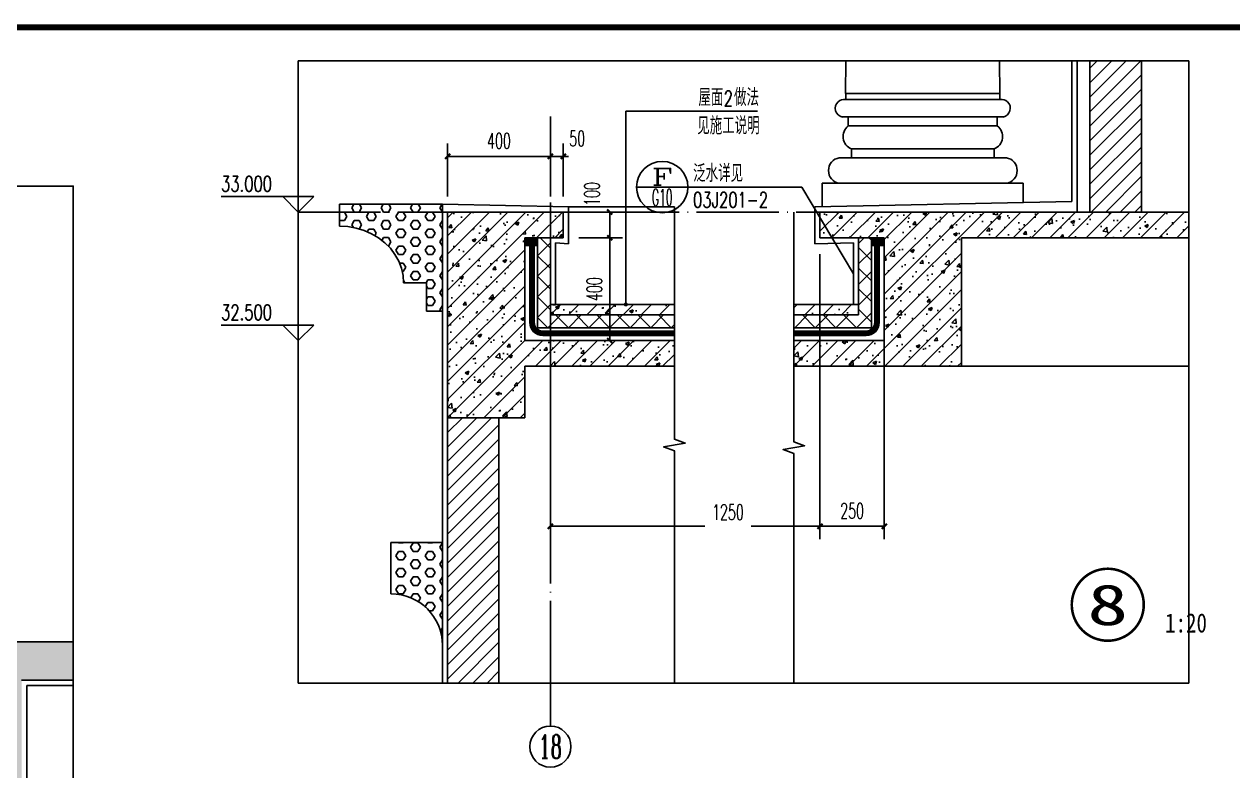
# Model space of a CAD drawing. Extents: x 0 to 125661, y -104936 to 8656.
# Drawn here: x 9695 to 14395, y -14972 to -12068 of the extents above; entities that cross this region are included whole.
import ezdxf
from ezdxf.enums import TextEntityAlignment as Align

# ---------------------------------------------------------------- set-up
doc = ezdxf.new("R2010")
doc.units = 0
doc.header["$LTSCALE"] = 800
doc.header["$MEASUREMENT"] = 0
doc.linetypes.add('DOTE', pattern=[2.42, 2, -0.2, 0.02, -0.2])
doc.linetypes.add('HIDDEN2', pattern=[0.1875, 0.125, -0.0625])
doc.layers.get('0').update_dxf_attribs({"linetype": 'CONTINUOUS'})
doc.layers.get('Defpoints').update_dxf_attribs({"color": 1, "linetype": 'CONTINUOUS'})
for name, color, linetype in [('A-立面看线', 117, 'CONTINUOUS'), ('AXIS', 3, 'CONTINUOUS'), ('AXIS_TEXT', 7, 'CONTINUOUS'), ('DIM_ELEV', 3, 'CONTINUOUS'), ('DIM_IDEN', 3, 'CONTINUOUS'), ('DIM_LEAD', 3, 'CONTINUOUS'), ('DIM_SYMB', 3, 'CONTINUOUS'), ('DOTE', 28, 'CONTINUOUS'), ('PUB_DIM', 3, 'CONTINUOUS'), ('PUB_HATCH', 8, 'CONTINUOUS'), ('PUB_TEXT', 7, 'CONTINUOUS'), ('QIANG', 167, 'CONTINUOUS'), ('WALL', 50, 'CONTINUOUS'), ('图框', 107, 'CONTINUOUS'), ('看线1', 7, 'CONTINUOUS'), ('防水', 249, 'CONTINUOUS'), ('面层', 123, 'CONTINUOUS')]:
    doc.layers.add(name, color=color, linetype=linetype)
doc.styles.add('_TCH_AXIS', font='COMPLEX', dxfattribs={"bigfont": 'GBCBIG'})
doc.styles.add('_TCH_DIM', font='SIMPLEX', dxfattribs={"bigfont": 'GBCBIG'})
doc.styles.add('_TCH_LABEL', font='COMPLEX', dxfattribs={"bigfont": 'GBCBIG'})
doc.styles.add('COMPLEX', font='COMPLEX')
doc.styles.add('DIM_FONT', font='SIMPLEX.shx', dxfattribs={"width": 0.6})
doc.styles.add('ht', font='SIMHEI.TTF')
doc.styles.add('房间名称', font='SIMHEI.TTF', dxfattribs={"width": 0.8})
doc.dimstyles.new('DIMN20', dxfattribs={"dimscale": 0.2, "dimtxt": 300, "dimasz": 100, "dimexe": 250, "dimexo": 300, "dimgap": 150, "dimtad": 1, "dimdec": 0, "dimzin": 0, "dimdsep": 46, "dimtxsty": 'DIM_FONT', "dimblk": 'ARCHTICK', "dimcen": 0.09, "dimclrt": 7, "dimazin": 2, "dimtfac": 1, "dimtdec": 0, "dimtix": 1, "dimtmove": 2, "dimatfit": 3, "dimfxl": 0, "dimtolj": 1, "dimtzin": 0, "dimarcsym": 0})

# ---------------------------------------------------------------- blocks, each defined once
blk = doc.blocks.new('TJAD_TK_A1')
at = {"layer": '图框', "const_width": 1.2}
blk.add_lwpolyline([(1331.38, 940.45), (525.38, 940.45), (525.38, 366.45), (1331.38, 366.45)], close=True, dxfattribs=at)
blk = doc.blocks.new('_ArchTick')
at = {"color": 0, "linetype": 'ByBlock', "const_width": 0.4}
blk.add_lwpolyline([(-0.5, -0.5), (0.5, 0.5)], dxfattribs=at)
blk = doc.blocks.new('*D93')
at = {"layer": 'Defpoints', "color": 0}
for p in [(11791.7, -12798.7), (11972.5, -12798.7), (11791.7, -12898.7)]:
    blk.add_point(p, dxfattribs=at)
at = {"layer": 'PUB_DIM', "color": 0, "lineweight": -2}
for p, q in [((11851.7, -12798.7), (12022.5, -12798.7)), ((11972.5, -12898.7), (11972.5, -12798.7)), ((11851.7, -12898.7), (12022.5, -12898.7))]:
    blk.add_line(p, q, dxfattribs=at)
at = {"layer": 'PUB_DIM', "color": 0, "lineweight": -2, "xscale": 20, "yscale": 20, "zscale": 20}
for p, rotation in [((11972.5, -12798.7), 90), ((11972.5, -12898.7), 270)]:
    blk.add_blockref('_ArchTick', p, dxfattribs=dict(at, rotation=rotation))
at = {"layer": 'PUB_DIM', "color": 7, "insert": (11903.5, -12728.7), "char_height": 60, "attachment_point": 5, "rotation": 90, "style": 'DIM_FONT'}
blk.add_mtext('\\A1;100', dxfattribs=at)
blk = doc.blocks.new('*D94')
at = {"layer": 'Defpoints', "color": 0}
for p in [(11791.7, -12898.7), (11972.5, -12898.7), (11791.7, -13298.7)]:
    blk.add_point(p, dxfattribs=at)
at = {"layer": 'PUB_DIM', "color": 0, "lineweight": -2}
for p, q in [((11851.7, -12898.7), (12022.5, -12898.7)), ((11972.5, -13298.7), (11972.5, -12898.7)), ((11851.7, -13298.7), (12022.5, -13298.7))]:
    blk.add_line(p, q, dxfattribs=at)
at = {"layer": 'PUB_DIM', "color": 0, "lineweight": -2, "xscale": 20, "yscale": 20, "zscale": 20}
for p, rotation in [((11972.5, -12898.7), 90), ((11972.5, -13298.7), 270)]:
    blk.add_blockref('_ArchTick', p, dxfattribs=dict(at, rotation=rotation))
at = {"layer": 'PUB_DIM', "color": 7, "insert": (11912.5, -13098.7), "char_height": 60, "attachment_point": 5, "rotation": 90, "style": 'DIM_FONT'}
blk.add_mtext('\\A1;400', dxfattribs=at)
blk = doc.blocks.new('*D95')
at = {"layer": 'Defpoints', "color": 0}
for p in [(11791.7, -12582.1), (11741.7, -12798.7), (11791.7, -12798.7)]:
    blk.add_point(p, dxfattribs=at)
at = {"layer": 'PUB_DIM', "color": 0, "lineweight": -2}
for p, q in [((11741.7, -12738.7), (11741.7, -12532.1)), ((11791.7, -12738.7), (11791.7, -12532.1)), ((11741.7, -12582.1), (11721.7, -12582.1)), ((11741.7, -12582.1), (11791.7, -12582.1)), ((11791.7, -12582.1), (11811.7, -12582.1))]:
    blk.add_line(p, q, dxfattribs=at)
at = {"layer": 'PUB_DIM', "color": 0, "lineweight": -2, "xscale": 20, "yscale": 20, "zscale": 20}
blk.add_blockref('_ArchTick', (11741.7, -12582.1), dxfattribs=at)
at = {"layer": 'PUB_DIM', "color": 0, "lineweight": -2, "xscale": 20, "yscale": 20, "zscale": 20, "rotation": 180}
blk.add_blockref('_ArchTick', (11791.7, -12582.1), dxfattribs=at)
at = {"layer": 'PUB_DIM', "color": 7, "insert": (11845.7, -12513.1), "char_height": 60, "attachment_point": 5, "style": 'DIM_FONT'}
blk.add_mtext('\\A1;50', dxfattribs=at)
blk = doc.blocks.new('*D96')
at = {"layer": 'Defpoints', "color": 0}
for p in [(11741.7, -12582.1), (11341.7, -12798.7), (11741.7, -12798.7)]:
    blk.add_point(p, dxfattribs=at)
at = {"layer": 'PUB_DIM', "color": 0, "lineweight": -2}
for p, q in [((11341.7, -12738.7), (11341.7, -12532.1)), ((11741.7, -12738.7), (11741.7, -12532.1)), ((11341.7, -12582.1), (11741.7, -12582.1))]:
    blk.add_line(p, q, dxfattribs=at)
at = {"layer": 'PUB_DIM', "color": 0, "lineweight": -2, "xscale": 20, "yscale": 20, "zscale": 20, "rotation": 180}
blk.add_blockref('_ArchTick', (11341.7, -12582.1), dxfattribs=at)
at = {"layer": 'PUB_DIM', "color": 0, "lineweight": -2, "xscale": 20, "yscale": 20, "zscale": 20}
blk.add_blockref('_ArchTick', (11741.7, -12582.1), dxfattribs=at)
at = {"layer": 'PUB_DIM', "color": 7, "insert": (11541.7, -12522.1), "char_height": 60, "attachment_point": 5, "style": 'DIM_FONT'}
blk.add_mtext('\\A1;400', dxfattribs=at)
blk = doc.blocks.new('*D184')
at = {"layer": 'Defpoints', "color": 0}
for p in [(12789.9, -12902.7), (13039.9, -12902.7), (13039.9, -14021.1)]:
    blk.add_point(p, dxfattribs=at)
at = {"layer": 'PUB_DIM', "color": 0, "lineweight": -2}
for p, q in [((12789.9, -12962.7), (12789.9, -14071.1)), ((13039.9, -12962.7), (13039.9, -14071.1)), ((12789.9, -14021.1), (13039.9, -14021.1))]:
    blk.add_line(p, q, dxfattribs=at)
at = {"layer": 'PUB_DIM', "color": 0, "lineweight": -2, "xscale": 20, "yscale": 20, "zscale": 20, "rotation": 180}
blk.add_blockref('_ArchTick', (12789.9, -14021.1), dxfattribs=at)
at = {"layer": 'PUB_DIM', "color": 0, "lineweight": -2, "xscale": 20, "yscale": 20, "zscale": 20}
blk.add_blockref('_ArchTick', (13039.9, -14021.1), dxfattribs=at)
at = {"layer": 'PUB_DIM', "color": 7, "insert": (12914.9, -13961.1), "char_height": 60, "attachment_point": 5, "style": 'DIM_FONT'}
blk.add_mtext('\\A1;250', dxfattribs=at)
blk = doc.blocks.new('*D185')
at = {"layer": 'Defpoints', "color": 0}
for p in [(11741.7, -12902.7), (12789.9, -12902.7), (12789.9, -14021.1)]:
    blk.add_point(p, dxfattribs=at)
at = {"layer": 'PUB_DIM', "color": 0, "lineweight": -2}
for p, q in [((11741.7, -12962.7), (11741.7, -14071.1)), ((12789.9, -12962.7), (12789.9, -14071.1)), ((11741.7, -14021.1), (12342.1, -14021.1)), ((12789.9, -14021.1), (12522.1, -14021.1))]:
    blk.add_line(p, q, dxfattribs=at)
at = {"layer": 'PUB_DIM', "color": 0, "lineweight": -2, "xscale": 20, "yscale": 20, "zscale": 20, "rotation": 180}
blk.add_blockref('_ArchTick', (11741.7, -14021.1), dxfattribs=at)
at = {"layer": 'PUB_DIM', "color": 0, "lineweight": -2, "xscale": 20, "yscale": 20, "zscale": 20}
blk.add_blockref('_ArchTick', (12789.9, -14021.1), dxfattribs=at)
at = {"layer": 'PUB_DIM', "color": 7, "insert": (12432.1, -13966.1), "char_height": 60, "attachment_point": 5, "style": 'DIM_FONT'}
blk.add_mtext('\\A1;1250', dxfattribs=at)
blk = doc.blocks.new('_AXISO')
blk.add_circle((0, 0), 0.5)
at = {"layer": 'AXIS_TEXT', "style": 'COMPLEX', "width": 1.041667}
blk.add_attdef('A', text='', height=0.56, dxfattribs=at).set_placement((-0.25, -0.28), (0.25, -0.28), align=Align.FIT)

msp = doc.modelspace()

# ---------------------------------------------------------------- hatches: boundary and pattern name
at = {"layer": 'PUB_HATCH'}
h = msp.add_hatch(dxfattribs=at)
h.set_pattern_fill('普通砖', color=256, scale=30, style=0)
h.set_pattern_definition([(45, (7208.897, -1942), (-28.21356, 28.21356), [])])
h.paths.add_polyline_path([(14039.9, -12210.8), (13839.9, -12210.8), (13839.9, -12798.7), (14039.9, -12798.7)])
h = msp.add_hatch(dxfattribs=at)
h.set_pattern_fill('HEX', color=256, scale=20, style=0)
h.set_pattern_definition([(0, (10921.687, -14283.82), (0, 32.99556), [19.05, -38.1]), (120, (10921.687, -14283.82), (-28.575, -16.4978), [19.05, -38.1]), (60, (10940.737, -14283.82), (-28.575, 16.4978), [19.05, -38.1])])
h.paths.add_polyline_path([(11321.7, -12768.7), (10921.7, -12768.7), (10921.7, -12853.7), (10954.2, -12855.6), (10986.1, -12861.2), (11017, -12870.5), (11046.2, -12883.2), (11073.2, -12899.2), (11097.7, -12918.2), (11119.2, -12939.8), (11137.3, -12963.8), (11151.7, -12989.6), (11162.2, -13016.8), (11168.5, -13045.1), (11170.7, -13073.8), (11259.4, -13073.8), (11259.4, -13183.8), (11321.7, -13183.8)])
h.paths.add_polyline_path([(11321.7, -14083.8), (11121.7, -14083.8), (11121.7, -14283.8, -0.414214), (11321.7, -14483.8)])
h = msp.add_hatch(dxfattribs=at)
h.set_pattern_fill('钢筋混凝土', color=256, scale=20, style=0)
h.set_pattern_definition([(45, (11341.687, -13598.715), (-35.3553, 35.3553), []), (50, (11341.69, -13598.72), (143.452, -12.55), [15, -165]), (355, (11341.69, -13598.72), (-27.75, 150.438), [12, -132]), (100.451, (11353.64, -13599.76), (115.702, 137.888), [12.748, -140.228]), (46.184, (11341.69, -13558.72), (213.448, -33.104), [22.5, -247.5]), (96.636, (11359.47, -13561.47), (186.933, 194.824), [19.122, -210.343]), (351.184, (11341.69, -13558.72), (186.932, 194.824), [18, -198]), (21, (11361.69, -13568.72), (119.381, -80.524), [15, -165]), (326, (11361.69, -13568.72), (48.663, 145.03), [12, -132]), (71.451, (11371.64, -13575.43), (168.045, 64.506), [12.748, -140.228]), (37.5, (11341.687, -13598.715), (2.432, 66.5788), [0, -130.4, 0, -134, 0, -132.5]), (7.5, (11341.69, -13598.715), (52.614, 78.8823), [0, -76.4, 0, -127.4, 0, -50.5]), (327.5, (11297.087, -13598.715), (106.7645, -4.511), [0, -50, 0, -156, 0, -207]), (317.5, (11277.09, -13598.715), (116.637, 20.021), [0, -65, 0, -103.6, 0, -147])])
h.paths.add_polyline_path([(11641.7, -12898.7), (11791.7, -12898.7), (11791.7, -12798.7), (11341.7, -12798.7), (11341.7, -13598.7), (11641.7, -13598.7), (11641.7, -13398.7), (12223.9, -13398.7), (12223.9, -13298.7), (11641.7, -13298.7)])
h = msp.add_hatch(dxfattribs=at)
h.set_pattern_fill('钢筋混凝土', color=256, scale=20, style=0)
h.set_pattern_definition([(45, (12688.223, -13398.715), (-35.3553, 35.3553), []), (50, (12688.22, -13398.72), (143.452, -12.5504), [15, -165]), (355, (12688.22, -13398.72), (-27.75, 150.438), [12, -132]), (100.451, (12700.18, -13399.76), (115.702, 137.888), [12.748, -140.228]), (46.184, (12688.22, -13358.72), (213.448, -33.104), [22.5, -247.5]), (96.636, (12706, -13361.47), (186.933, 194.824), [19.122, -210.343]), (351.184, (12688.22, -13358.72), (186.932, 194.824), [18, -198]), (21, (12708.22, -13368.72), (119.381, -80.524), [15, -165]), (326, (12708.22, -13368.72), (48.663, 145.03), [12, -132]), (71.451, (12718.17, -13375.43), (168.045, 64.506), [12.748, -140.228]), (37.5, (12688.223, -13398.715), (2.432, 66.5788), [0, -130.4, 0, -134, 0, -132.5]), (7.5, (12688.22, -13398.715), (52.614, 78.8823), [0, -76.4, 0, -127.4, 0, -50.5]), (327.5, (12643.623, -13398.715), (106.7645, -4.511), [0, -50, 0, -156, 0, -207]), (317.5, (12623.62, -13398.715), (116.637, 20.021), [0, -65, 0, -103.6, 0, -147])])
h.paths.add_polyline_path([(13339.9, -12898.7), (14224.2, -12898.7), (14224.2, -12798.7), (12789.9, -12798.7), (12789.9, -12898.7), (13039.9, -12898.7), (13039.9, -13298.7), (12688.2, -13298.7), (12688.2, -13398.7), (13339.9, -13398.7)])
h = msp.add_hatch(dxfattribs=at)
h.set_pattern_fill('多孔材料', color=256, scale=20, style=0)
h.set_pattern_definition([(45, (11731.687, -13248.715), (-40, 40), []), (135, (11731.687, -13248.715), (-40, -40), [])])
h.paths.add_polyline_path([(12989.9, -12898.7), (12939.9, -12898.7), (12939.9, -13198.7), (12688.2, -13198.7), (12688.2, -13248.7), (12989.9, -13248.7)])
h.paths.add_polyline_path([(12223.9, -13198.7), (11741.7, -13198.7), (11741.7, -12898.7), (11691.7, -12898.7), (11691.7, -13248.7), (12223.9, -13248.7)])
h = msp.add_hatch(dxfattribs=at)
h.set_pattern_fill('钢筋混凝土', color=256, scale=20, style=0)
h.set_pattern_definition([(45, (6585.293, -16469.783), (-35.35534, 35.35534), []), (50, (6585.29, -16469.78), (143.452, -12.5504), [15, -165]), (355, (6585.3, -16469.78), (-27.7503, 150.4384), [12, -132]), (100.4514, (6597.25, -16470.83), (115.702, 137.888), [12.748, -140.2284]), (46.184, (6585.3, -16429.78), (213.448, -33.104), [22.5, -247.5]), (96.6356, (6603.08, -16432.54), (186.9325, 194.824), [19.122, -210.343]), (351.184, (6585.3, -16429.78), (186.932, 194.824), [18, -198]), (21, (6605.29, -16439.78), (119.3814, -80.5238), [15, -165]), (326, (6605.3, -16439.78), (48.663, 145.03), [12, -132]), (71.4514, (6615.24, -16446.49), (168.0445, 64.506), [12.748, -140.2284]), (37.5, (6585.293, -16469.78), (2.43197, 66.57877), [0, -130.4, 0, -134, 0, -132.5]), (7.5, (6585.29, -16469.78), (52.6139, 78.8823), [0, -76.4, 0, -127.4, 0, -50.5]), (327.5, (6540.693, -16469.78), (106.7645, -4.511), [0, -50, 0, -156, 0, -207]), (317.5, (6520.69, -16469.78), (116.6372, 20.021), [0, -65, 0, -103.6, 0, -147])])
h.paths.add_polyline_path([(7535.3, -12969.8), (6585.3, -12969.8), (6585.3, -13069.8), (7135.3, -13069.8), (7135.3, -13519.8), (6585.3, -13519.8), (6585.3, -13619.8), (6935.3, -13619.8), (6935.3, -13969.8), (7535.3, -13969.8)])
h.paths.add_polyline_path([(8793, -14469.8), (7135.3, -14469.8), (7135.3, -16469.8), (8335.3, -16469.8), (8335.3, -16369.8), (7235.3, -16369.8), (7235.3, -15269.8), (7535.3, -15269.8), (7535.3, -14589.8), (8793, -14589.8)])
h.paths.add_polyline_path([(9886.1, -14469.8), (8889.2, -14469.8), (8889.2, -14589.8), (9285.3, -14589.8), (9285.3, -15169.8), (9035.3, -15169.8), (9035.3, -15269.8), (9685.3, -15269.8), (9685.3, -14619.8), (9886.1, -14619.8)])
h = msp.add_hatch(dxfattribs=at)
h.set_pattern_fill('钢筋混凝土', color=256, scale=20, style=0)
h.set_pattern_definition([(45, (11741.687, -13198.715), (-35.3553, 35.3553), []), (50, (11741.69, -13198.72), (143.452, -12.55), [15, -165]), (355, (11741.69, -13198.72), (-27.75, 150.438), [12, -132]), (100.451, (11753.64, -13199.76), (115.702, 137.888), [12.748, -140.228]), (46.184, (11741.69, -13158.72), (213.448, -33.104), [22.5, -247.5]), (96.636, (11759.47, -13161.47), (186.933, 194.824), [19.122, -210.343]), (351.184, (11741.69, -13158.72), (186.932, 194.824), [18, -198]), (21, (11761.69, -13168.72), (119.381, -80.524), [15, -165]), (326, (11761.69, -13168.72), (48.663, 145.03), [12, -132]), (71.451, (11771.64, -13175.43), (168.045, 64.506), [12.748, -140.228]), (37.5, (11741.687, -13198.715), (2.432, 66.5788), [0, -130.4, 0, -134, 0, -132.5]), (7.5, (11741.69, -13198.715), (52.614, 78.8823), [0, -76.4, 0, -127.4, 0, -50.5]), (327.5, (11697.087, -13198.715), (106.7645, -4.511), [0, -50, 0, -156, 0, -207]), (317.5, (11677.09, -13198.715), (116.637, 20.021), [0, -65, 0, -103.6, 0, -147])])
h.paths.add_polyline_path([(12223.9, -13158.7), (11741.7, -13158.7), (11741.7, -13198.7), (12223.9, -13198.7)])
h.paths.add_polyline_path([(12939.9, -13158.7), (12688.2, -13158.7), (12688.2, -13198.7), (12939.9, -13198.7)])
h = msp.add_hatch(dxfattribs=at)
h.set_pattern_fill('普通砖', color=256, scale=30, style=0)
h.set_pattern_definition([(45, (6692.286, -1942), (-28.21356, 28.21356), [])])
h.paths.add_polyline_path([(11541.7, -13598.7), (11341.7, -13598.7), (11341.7, -14630.8), (11541.7, -14630.8)])
at = {"layer": '防水'}
for points in [[(11641.7, -12898.7), (11691.7, -12898.7), (11691.7, -12928.7), (11641.7, -12928.7)], [(13039.9, -12898.7), (12989.9, -12898.7), (12989.9, -12928.7), (13039.9, -12928.7)]]:
    msp.add_hatch(color=256, dxfattribs=at).paths.add_polyline_path(points)

# ---------------------------------------------------------------- linework, layer by layer
at = {"layer": 'A-立面看线'}
for p, q in [((12223.9, -12778.7), (11811.7, -12778.7)), ((10921.7, -12798.7), (10761.2, -12798.7))]:
    msp.add_line(p, q, dxfattribs=at)
at = {"layer": 'AXIS'}
msp.add_line((11741.7, -14630.8), (11741.7, -14797.9), dxfattribs=at)
at = {"layer": 'Defpoints'}
for points in [[(10761.2, -12210.8), (14224.2, -12210.8), (14224.2, -14630.8), (10761.2, -14630.8)], [(6167, -12697.5), (9886.1, -12697.5), (9886.1, -16746), (6167, -16746)]]:
    msp.add_lwpolyline(points, close=True, dxfattribs=at)
at = {"layer": 'DIM_ELEV'}
for p, q in [((10821.2, -12738.7), (10461.2, -12738.7)), ((10761.2, -12798.7), (10701.2, -12738.7)), ((10761.2, -12798.7), (10821.2, -12738.7)), ((10821.2, -13238.7), (10461.2, -13238.7)), ((10761.2, -13298.7), (10701.2, -13238.7)), ((10761.2, -13298.7), (10821.2, -13238.7))]:
    msp.add_line(p, q, dxfattribs=at)
at = {"layer": 'DIM_IDEN'}
for p, q in [((12276.6, -12701.7), (12076.6, -12701.7)), ((12719.6, -12701.7), (12276.6, -12701.7)), ((12919.9, -13038.7), (12719.6, -12701.7))]:
    msp.add_line(p, q, dxfattribs=at)
at = {"layer": 'DIM_IDEN', "color": 0, "const_width": 10}
msp.add_lwpolyline([(14049.1, -14326.1, 1), (13769.1, -14326.1, 1)], format="xyb", close=True, dxfattribs=at)
at = {"layer": 'DIM_IDEN'}
for centre, radius in [((12176.6, -12701.7), 100), ((12919.9, -13038.7), 0)]:
    msp.add_circle(centre, radius, dxfattribs=at)
at = {"layer": 'DIM_LEAD'}
for p, q in [((12035.1, -13158.1), (12035.3, -12406.6)), ((12035.3, -12406.6), (12546.5, -12406.6))]:
    msp.add_line(p, q, dxfattribs=at)
at = {"layer": 'DIM_LEAD', "const_width": 8}
msp.add_lwpolyline([(12035.1, -13162.1, 1), (12035.1, -13154.1, 1)], format="xyb", close=True, dxfattribs=at)
at = {"layer": 'DIM_SYMB'}
for points in [[(12223.9, -12778.7), (12223.9, -13682.3), (12265.9, -13697.5), (12181.9, -13712.4), (12223.9, -13727.3), (12223.9, -14630.8)], [(12688.2, -12798.7), (12688.2, -13692.3), (12730.2, -13707.5), (12646.2, -13722.4), (12688.2, -13737.3), (12688.2, -14630.8)]]:
    msp.add_lwpolyline(points, dxfattribs=at)
at = {"layer": 'DOTE', "linetype": 'DOTE', "ltscale": 0.2}
for p, q in [((11741.7, -14630.8), (11741.7, -12427.6)), ((10761.2, -12798.7), (13707.6, -12798.7)), ((9886.1, -14469.8), (6167, -14469.8))]:
    msp.add_line(p, q, dxfattribs=at)
at = {"layer": 'QIANG'}
for p, q in [((11661.7, -12928.7), (11661.7, -13228.7)), ((11667.7, -12928.7), (11667.7, -13228.7)), ((11672.7, -12928.7), (11672.7, -13228.7)), ((11678.7, -12928.7), (11678.7, -13228.7)), ((11678.7, -12928.7), (11678.7, -13228.7)), ((11678.7, -12928.7), (11678.7, -13228.7)), ((13002.9, -12928.7), (13002.9, -13228.7)), ((13002.9, -12928.7), (13002.9, -13228.7)), ((13002.9, -12928.7), (13002.9, -13228.7)), ((13008.9, -12928.7), (13008.9, -13228.7)), ((13013.9, -12928.7), (13013.9, -13228.7)), ((13019.9, -12928.7), (13019.9, -13228.7)), ((12223.9, -13261.7), (11711.7, -13261.7)), ((12223.9, -13267.7), (11711.7, -13267.7)), ((12223.9, -13272.7), (11711.7, -13272.7)), ((12223.9, -13278.7), (11711.7, -13278.7)), ((12688.2, -13261.7), (12969.9, -13261.7)), ((12688.2, -13267.7), (12969.9, -13267.7)), ((12688.2, -13272.7), (12969.9, -13272.7)), ((12688.2, -13278.7), (12969.9, -13278.7))]:
    msp.add_line(p, q, dxfattribs=at)
for centre, radius, start, end in [((11711.7, -13228.7), 50, 180, 270), ((11711.7, -13228.7), 44, 180, 270), ((11711.7, -13228.7), 39, 180, 270), ((11711.7, -13228.7), 33, 180, 270), ((12969.9, -13228.7), 39, 270, 360), ((12969.9, -13228.7), 50, 270, 360), ((12969.9, -13228.7), 44, 270, 360), ((12969.9, -13228.7), 33, 270, 360)]:
    msp.add_arc(centre, radius, start, end, dxfattribs=at)
at = {"layer": 'WALL'}
for p, q in [((13839.9, -12210.8), (13839.9, -12798.7)), ((14039.9, -12210.8), (14039.9, -12798.7)), ((11791.7, -12798.7), (11341.7, -12798.7)), ((11341.7, -12798.7), (11341.7, -14630.8)), ((11791.7, -12898.7), (11791.7, -12798.7)), ((12789.9, -12898.7), (12789.9, -12798.7)), ((12789.9, -12798.7), (14224.2, -12798.7)), ((11791.7, -12898.7), (11641.7, -12898.7)), ((11641.7, -13298.7), (11641.7, -12898.7)), ((11791.7, -12898.7), (11641.7, -12898.7)), ((11641.7, -13298.7), (11641.7, -12902.7)), ((12789.9, -12898.7), (13039.9, -12898.7)), ((12889.9, -12898.7), (13039.9, -12898.7)), ((13039.9, -13298.7), (13039.9, -12898.7)), ((13039.9, -13298.7), (13039.9, -12902.7)), ((13339.9, -12898.7), (13339.9, -13398.7)), ((13339.9, -12898.7), (14224.2, -12898.7)), ((11641.7, -13298.7), (12223.9, -13298.7)), ((12159.7, -13298.7), (11641.7, -13298.7)), ((12159.7, -13298.7), (11641.7, -13298.7)), ((12688.2, -13298.7), (13039.9, -13298.7)), ((12688.2, -13298.7), (13039.9, -13298.7)), ((11641.7, -13398.7), (12223.9, -13398.7)), ((11641.7, -13598.7), (11641.7, -13398.7)), ((12688.2, -13398.7), (13339.9, -13398.7)), ((11641.7, -13598.7), (11341.7, -13598.7)), ((11541.7, -13598.7), (11541.7, -14630.8)), ((9886.1, -14469.8), (8889.2, -14469.8)), ((9886.1, -14619.8), (9685.3, -14619.8))]:
    msp.add_line(p, q, dxfattribs=at)
at = {"layer": '看线1'}
for p, q in [((10921.7, -12768.7), (10921.7, -12853.7)), ((10921.7, -12768.7), (11321.7, -12768.7)), ((10921.7, -12853.7), (10954.2, -12855.6)), ((10954.2, -12855.6), (10986.1, -12861.2)), ((10986.1, -12861.2), (11017, -12870.5)), ((11017, -12870.5), (11046.2, -12883.2)), ((11046.2, -12883.2), (11073.2, -12899.2)), ((11073.2, -12899.2), (11097.7, -12918.2)), ((11097.7, -12918.2), (11119.2, -12939.8)), ((11119.2, -12939.8), (11137.3, -12963.8)), ((11137.3, -12963.8), (11151.7, -12989.6)), ((11151.7, -12989.6), (11162.2, -13016.8)), ((11162.2, -13016.8), (11168.5, -13045.1)), ((11168.5, -13045.1), (11170.7, -13073.8)), ((11170.7, -13073.8), (11259.4, -13073.8)), ((11259.4, -13073.8), (11259.4, -13183.8)), ((11321.7, -13183.8), (11259.4, -13183.8)), ((11121.7, -14083.8), (11121.7, -14283.8)), ((11121.7, -14083.8), (11321.7, -14083.8))]:
    msp.add_line(p, q, dxfattribs=at)
msp.add_arc((11121.7, -14483.8), 200, 0, 90, dxfattribs=at)
at = {"layer": '防水', "linetype": 'HIDDEN2', "const_width": 6}
for points in [[(11664.7, -12928.7), (11664.7, -13228.7, 0.414214), (11711.7, -13275.7), (12223.9, -13275.7)], [(11675.7, -12928.7), (11675.7, -13228.7, 0.414214), (11711.7, -13264.7), (12223.9, -13264.7)], [(13005.9, -12928.7), (13005.9, -13228.7, -0.414214), (12969.9, -13264.7), (12688.2, -13264.7)], [(13016.9, -12928.7), (13016.9, -13228.7, -0.414214), (12969.9, -13275.7), (12688.2, -13275.7)]]:
    msp.add_lwpolyline(points, format="xyb", dxfattribs=at)
at = {"layer": '面层'}
for p, q in [((12891, -12210.8), (12889.8, -12337.5)), ((13488.7, -12210.8), (13489.9, -12337.5)), ((13769.9, -12210.8), (13769.9, -12758.1)), ((13789.9, -12210.8), (13789.9, -12798.7)), ((13489.9, -12337.5), (12889.8, -12337.5)), ((12877.1, -12429), (13502.6, -12429)), ((12900.2, -12428.9), (12900.2, -12463.4)), ((13479.6, -12428.9), (13479.6, -12463.4)), ((12900.2, -12463.4), (13479.6, -12463.4)), ((12865, -12587.6), (13514.7, -12587.6)), ((12913, -12553), (13466.7, -12553)), ((12913, -12553), (12913, -12587.6)), ((13466.7, -12553), (13466.7, -12587.6)), ((12799, -12687), (13580.7, -12687)), ((12799, -12687), (12799, -12778.1)), ((13580.7, -12687), (13580.7, -12762)), ((11321.7, -12768.7), (11321.7, -14630.8)), ((11811.7, -12778.7), (11321.7, -12768.7)), ((11811.7, -12923), (11811.7, -12778.7)), ((12769.9, -12778.7), (13769.9, -12758.1)), ((12769.9, -12923), (12769.9, -12778.7)), ((11691.7, -12898.7), (11691.7, -13248.7)), ((11741.7, -12898.7), (11741.7, -13198.7)), ((11761.7, -12918.7), (11761.7, -13158.7)), ((11811.7, -12923), (11761.7, -12918.7)), ((12769.9, -12923), (12919.9, -12918.7)), ((12919.9, -12918.7), (12919.9, -13158.7)), ((12939.9, -12898.7), (12939.9, -13198.7)), ((12989.9, -12898.7), (12989.9, -13248.7)), ((11691.7, -12928.7), (11641.7, -12928.7)), ((12989.9, -12928.7), (13039.9, -12928.7)), ((12223.9, -13158.7), (11741.7, -13158.7)), ((12688.2, -13158.7), (12939.9, -13158.7)), ((12223.9, -13198.7), (11741.7, -13198.7)), ((12688.2, -13198.7), (12939.9, -13198.7)), ((12223.9, -13248.7), (11691.7, -13248.7)), ((12688.2, -13248.7), (12989.9, -13248.7)), ((13339.9, -13398.7), (14224.2, -13398.7)), ((9886.1, -14639.8), (9705.3, -14639.8)), ((9705.3, -14639.8), (9705.3, -16746))]:
    msp.add_line(p, q, dxfattribs=at)
for points in [[(13189.9, -12361), (12889.9, -12361), (12889.9, -12337.5), (13189.9, -12337.5)], [(13189.9, -12361), (13489.9, -12361), (13489.9, -12337.5), (13189.9, -12337.5)]]:
    msp.add_lwpolyline(points, dxfattribs=at)
for centre, radius, start, end in [((12885.8, -12401.7), 40.9, 84.2662, 128.7734), ((13494, -12401.7), 40.9, 51.2266, 95.7338), ((12884.7, -12394.8), 35.1, 134.4888, 257.4842), ((13495, -12394.8), 35.1, 282.5158, 45.5112), ((12931.3, -12504.7), 51.6, 127.0181, 249.2752), ((13448.5, -12504.7), 51.6, 290.7248, 52.9819), ((12873.5, -12637.3), 50.4, 99.6483, 260.3517), ((13506.3, -12637.3), 50.4, 279.6483, 80.3517)]:
    msp.add_arc(centre, radius, start, end, dxfattribs=at)

# ---------------------------------------------------------------- block references
at = {"layer": 'AXIS'}
ref = msp.add_blockref('_AXISO', (11741.7, -14877.9), dxfattribs=dict(at, xscale=160, yscale=160, zscale=160))
ref.add_attrib('A', '18', dxfattribs={"layer": 'AXIS_TEXT', "height": 90.51, "style": '_TCH_AXIS', "width": 0.724138}).set_placement((11696.4, -14923.1), (11786.9, -14923.1), align=Align.FIT)
at = {"layer": '图框', "xscale": 20, "yscale": 20, "zscale": 20}
msp.add_blockref('TJAD_TK_A1', (-10007.6, -30889), dxfattribs=at)

# ---------------------------------------------------------------- texts
at = {"layer": 'AXIS_TEXT', "color": 0, "style": 'ht', "width": 1.382813}
msp.add_text('8', height=158.4, dxfattribs=at).set_placement((13829.9, -14405.3), (13988.3, -14405.3), align=Align.FIT)
at = {"layer": 'PUB_TEXT'}
for s, style, p in [('做法', '_TCH_DIM', (12455.6, -12386.6)), ('屋面', '_TCH_DIM', (12317.3, -12386.6)), ('见施工说明', '_TCH_DIM', (12312.6, -12496.6)), ('泛水详见', '_TCH_LABEL', (12296.6, -12681.7))]:
    msp.add_text(s, height=67.52, dxfattribs=dict(at, style=style)).set_placement(p)
for s, height, style, width, p in [('2', 59.5, '_TCH_DIM', 0.705882, (12415.6, -12386.6)), ('33.000', 59.5, '_TCH_DIM', 0.705882, (10461.2, -12718.7)), ('03J201-2', 59.5, '_TCH_LABEL', 0.705882, (12296.6, -12781.2)), ('32.500', 59.5, '_TCH_DIM', 0.705882, (10461.2, -13218.7)), ('1:20', 74.68, '房间名称', 0.8, (14132.2, -14434.1))]:
    msp.add_text(s, height=height, dxfattribs=dict(at, style=style, width=width)).set_placement(p)
at = {"layer": 'PUB_TEXT', "style": '_TCH_LABEL'}
for s, width, p, p2 in [('F', 1.640625, (12136.4, -12693.6), (12216.9, -12693.6)), ('G10', 0.504808, (12136.4, -12774.1), (12216.9, -12774.1))]:
    msp.add_text(s, height=64.4, dxfattribs=dict(at, width=width)).set_placement(p, p2, align=Align.FIT)

# ---------------------------------------------------------------- dimensions: what is measured, and where the dimension line sits
at = {"layer": 'PUB_DIM'}
for p1, p2, distance, picture, middle in [((11341.7, -12798.7), (11741.7, -12798.7), 216.6, '*D96', (11541.7, -12522.1)), ((11791.7, -13298.7), (11791.7, -12898.7), -180.8, '*D94', (11912.5, -13098.7)), ((12789.9, -12902.7), (13039.9, -12902.7), -1118.4, '*D184', (12914.9, -13961.1))]:
    dim = msp.add_aligned_dim(p1=p1, p2=p2, distance=distance, dimstyle='DIMN20', dxfattribs=at)
    dim.commit()
    dim.dimension.update_dxf_attribs({"geometry": picture, "text_midpoint": middle})
for base, p1, angle, picture, middle in [((11791.7, -12582.1), (11741.7, -12798.7), 0, '*D95', (11845.7, -12513.1)), ((11972.5, -12798.7), (11791.7, -12898.7), 90, '*D93', (11903.5, -12728.7))]:
    dim = msp.add_linear_dim(base=base, p1=p1, p2=(11791.7, -12798.7), angle=angle, dimstyle='DIMN20', dxfattribs=at)
    dim.commit()
    dim.dimension.update_dxf_attribs({"geometry": picture, "text_midpoint": middle, "dimtype": 161})
dim = msp.add_linear_dim(base=(12789.9, -14021.1), p1=(11741.7, -12902.7), p2=(12789.9, -12902.7), angle=0, text='1250', dimstyle='DIMN20', dxfattribs=at)
dim.commit()
dim.dimension.update_dxf_attribs({"geometry": '*D185', "text_midpoint": (12432.1, -13966.1), "dimtype": 161})

doc.saveas('drawing.dxf')
